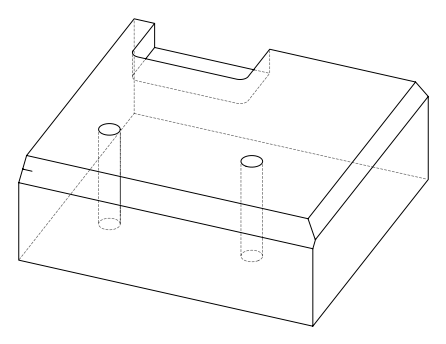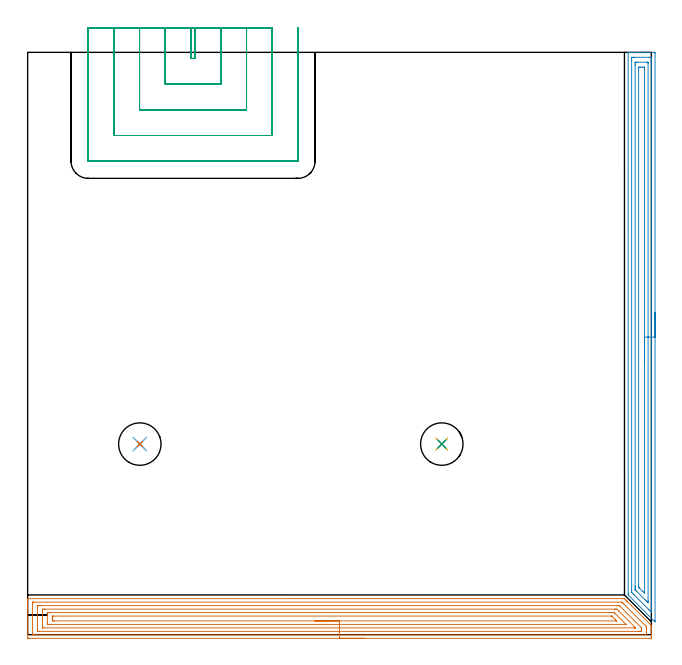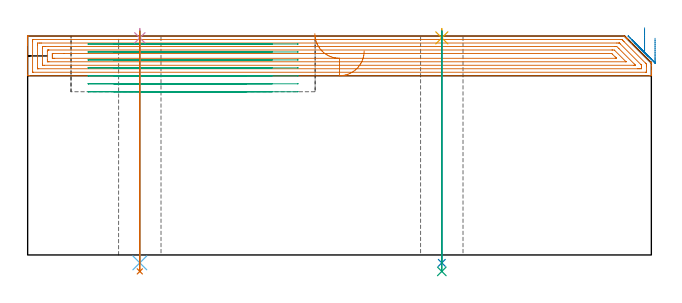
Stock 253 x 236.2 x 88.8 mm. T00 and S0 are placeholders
(PLAN: 9 operations, 6 tool changes, 34.4 min)
(1 AREA_MILL | FG_CHAMFER_SURFACE | UGT0205_001 | 12.27 min | 32796 mm3)
(2 AREA_MILL_1 | FG_CHAMFER_SURFACE_1 | UGT0205_001 | 7.49 min | 13289 mm3)
(3 MILL_SLOT | SLOT_PARTIAL_RECTANGULAR | UGT0201_131 | Follow Part, ap 3.475, ae 75% | 13 min | 113872 mm3)
(4 SPOT_DRILL | STEP1HOLE | NXT0321_9005460120000 | 0.03 min | 5 mm3)
(5 SPOT_DRILL_1 | STEP1HOLE_1 | NXT0321_9005460120000 | 0.03 min | 4 mm3)
(6 DRILL_THROUGH_HOLE_INTO_CENTER | STEP1HOLE | NXT0301_065 | 0.38 min | 6142 mm3)
(7 DRILL_TO_ENLARGE_THROUGH_HOLE | STEP1HOLE | UGT0301_243 | 0.39 min | 14470 mm3)
(8 DRILL_THROUGH_HOLE_INTO_CENTER_1 | STEP1HOLE_1 | NXT0301_065 | 0.38 min | 6143 mm3)
(9 DRILL_TO_ENLARGE_THROUGH_HOLE_1 | STEP1HOLE_1 | UGT0301_243 | 0.39 min | 14469 mm3)
(TOOL UGT0205_001 | Chamfer Mill 20 x 3 x 45 deg. | D20 FL50 Z2)
(TOOL UGT0201_131 | Carbide End Mill 13.9 | D13.9 FL30 Z4)
(TOOL NXT0321_9005460120000 | NC Spot Drill, 142deg, 12mm, Carbide, Uncoated | D12 PA142 FL30 Z2)
(TOOL NXT0301_065 | Carbide Drill 9.4mm [860.1-0940-075A1-MM 2214] | D9.4 PA140 FL98 Z2)
(TOOL UGT0301_243 | Twist Drill 17.2 mm | D17.2 PA118 FL130 Z2)
(OP 1 AREA_MILL)
G17 G21 G94 G90
T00 M6
G54
G17 G0 G90 X136.5 Y-1.5 S1061 M3
G43 Z98.8 H0
Z82.7
G94 G1 X136.462 Z81.828 F250.
X136.348 Z80.964
X136.159 Z80.112
X135.897 Z79.28
X135.563 Z78.474
X135.16 Z77.7
X134.692 Z76.964
X134.16 Z76.272
X133.571 Z75.629
X132.928 Z75.04
X132.236 Z74.509
X131.5 Z74.04
X130.726 Z73.637
X129.92 Z73.303
X129.088 Z73.041
X128.236 Z72.852
X127.372 Z72.738
X126.5 Z72.7
X0.611
X0.235 Y-1.496 Z72.703
X0.01 Y-1.492 Z72.706
X0. Y-1.262 Z72.935
Y10.818 Z85.013
Y11.424 Z85.618
Y11.984 Z86.181
Y12.31 Z86.506
Y12.87 Z87.066
Y13.196 Z87.391
Y13.849 Z88.048
Y14.219 Z88.418
Y14.575 Z88.766
X0.01 Y14.586 Z88.777
X0.087 Y14.593 Z88.789
X0.12 Y14.596 Z88.793
X0.162 Y14.595 Z88.795
X241.675 Y14.6 Z88.8
X242.095 Y14.594 Z88.792
X242.173 Y14.527 Z88.726
X242.619 Y14.082 Z88.279
X242.667 Y14.033 Z88.232
X242.866 Y13.835 Z88.034
X242.914 Y13.787 Z87.984
X242.96 Y13.74 Z87.939
X243.163 Y13.537 Z87.736
X243.21 Y13.492 Z87.689
X243.254 Y13.447 Z87.646
X243.461 Y13.24 Z87.439
X245.013 Y11.688 Z85.887
X252.687 Y4.014 Z78.212
X252.81 Y3.891 Z78.088
X252.984 Y3.714 Z77.912
X252.996 Y3.694 Z77.892
X252.999 Y3.67 Z77.869
X253. Y3.658 Z77.857
Y2.562 Z76.757
Y0.464 Z74.661
Y-0.096 Z74.099
Y-0.702 Z73.493
X252.997 Y-0.982 Z73.213
X252.992 Y-1.491 Z72.705
X252.904 Y-1.493 Z72.703
X252.389 Y-1.5 Z72.7
X126.5
Y-0.086 Z74.114
X2.386
X2.174 Y-0.084 Z74.116
X2.069 Y-0.081 Z74.119
X2.023 Y-0.079 Z74.121
X2.01 Y-0.053 Z74.147
X2.006 Y0.049 Z74.249
X2.001 Y0.296 Z74.496
Y12.31 Z86.51
X2.002 Y12.701 Z86.901
X2.01 Y13.096 Z87.296
X2.022 Y13.174 Z87.374
X2.068 Y13.176 Z87.376
X2.177 Y13.178 Z87.378
X2.396 Y13.18 Z87.38
X240.793 Y13.185 Z87.385
X241.012 Y13.179 Z87.379
X241.072 Y13.167 Z87.367
X241.22 Y13.024 Z87.224
X241.404 Y12.843 Z87.043
X241.675 Y12.575 Z86.775
X241.94 Y12.31 Z86.51
X250.604 Y3.646 Z77.846
X250.797 Y3.448 Z77.648
X250.988 Y3.25 Z77.45
X250.995 Y3.06 Z77.26
X250.999 Y2.562 Z76.762
X251. Y2.169 Z76.369
X250.998 Y0.399 Z74.599
X250.99 Y0.003 Z74.203
X250.98 Y-0.079 Z74.121
X250.934 Y-0.081 Z74.119
X250.824 Y-0.084 Z74.116
X250.604 Y-0.086 Z74.114
X126.5
Y1.328 Z75.528
X4.532 Y1.329 Z75.529
X4.182 Y1.33 Z75.53
X4.066 Y1.332 Z75.532
X4.025 Y1.334 Z75.534
X4.01 Y1.337 Z75.537
X4.007 Y1.375 Z75.575
X4.003 Y1.495 Z75.695
X4.001 Y1.676 Z75.876
X4. Y1.857 Z76.057
Y10.718 Z84.918
X4.003 Y11.424 Z85.624
X4.006 Y11.599 Z85.799
X4.019 Y11.759 Z85.959
X4.182 Y11.761 Z85.961
X4.731 Y11.765 Z85.965
X5.075 Y11.766 Z85.966
X5.623
X238.997 Y11.771 Z85.971
X239.541 Y11.77 Z85.97
X239.89 Y11.767 Z85.967
X240.004 Y11.764 Z85.964
X240.036 Y11.753 Z85.953
X240.068 Y11.725 Z85.925
X240.132 Y11.666 Z85.866
X240.376 Y11.424 Z85.624
X248.818 Y2.982 Z77.182
X248.92 Y2.876 Z77.076
X248.968 Y2.821 Z77.021
X248.99 Y2.793 Z76.993
X248.993 Y2.743 Z76.943
X248.998 Y2.562 Z76.762
X249. Y2.382 Z76.582
X248.997 Y1.676 Z75.876
X248.995 Y1.5 Z75.7
X248.983 Y1.336 Z75.536
X248.818 Y1.334 Z75.534
X248.274 Y1.33 Z75.53
X247.925 Y1.329 Z75.529
X247.382 Y1.328 Z75.528
X126.5
Y2.743 Z76.943
X6.679
X6.097 Y2.745 Z76.945
X6.032 Y2.747 Z76.947
X6.016 Y2.749 Z76.949
X6.01 Y2.761 Z76.961
X6.007 Y2.81 Z77.01
X6.002 Y3.012 Z77.212
X6. Y3.416 Z77.616
Y9.652 Z83.852
X6.004 Y10.079 Z84.279
X6.008 Y10.292 Z84.492
X6.01 Y10.34 Z84.54
X6.055 Y10.345 Z84.545
X6.159 Y10.348 Z84.548
X6.861 Y10.352 Z84.552
X7.048
X238.104 Y10.356 Z84.556
X238.288 Y10.355 Z84.555
X238.997 Y10.348 Z84.548
X239.699 Y9.652 Z83.852
X239.89 Y9.462 Z83.662
X246.139 Y3.211 Z77.411
X246.571 Y2.77 Z76.97
X246.589 Y2.751 Z76.951
X246.579 Y2.749 Z76.949
X246.518 Y2.746 Z76.946
X246.392 Y2.744 Z76.944
X246.139 Y2.743 Z76.943
X245.958
X126.5
Y4.157 Z78.357
X8.646
X8.467 Y4.158 Z78.358
X8.109 Y4.162 Z78.362
X8.015 Y4.164 Z78.364
X8.01 Y4.188 Z78.388
X8.005 Y4.243 Z78.443
X8.002 Y4.335 Z78.535
X8. Y4.976 Z79.176
X8.001 Y8.519 Z82.719
X8.006 Y8.765 Z82.965
X8.01 Y8.919 Z83.119
X8.299 Y8.931 Z83.131
X8.475 Y8.936 Z83.136
X8.646 Y8.937 Z83.137
X237.033 Y8.942 Z83.142
X237.211 Y8.941 Z83.141
X237.932 Y8.936 Z83.136
X238.104 Y8.794 Z82.994
X238.135 Y8.765 Z82.965
X242.567 Y4.335 Z78.535
X242.676 Y4.223 Z78.423
X242.728 Y4.168 Z78.368
X242.733 Y4.16 Z78.36
X242.732 Y4.159 Z78.359
X242.667 Y4.157 Z78.357
X126.5
Y5.571 Z79.771
X10.971 Y5.572 Z79.772
X10.432 Y5.575 Z79.775
X10.072 Y5.578 Z79.778
X10.01 Y5.586 Z79.786
X10.004 Y5.645 Z79.845
X10.001 Y6.107 Z80.307
X10. Y6.535 Z80.735
Y6.993 Z81.193
X10.002 Y7.42 Z81.62
X10.006 Y7.483 Z81.683
X10.01 Y7.514 Z81.714
X10.032 Y7.517 Z81.717
X10.165 Y7.52 Z81.72
X10.432 Y7.523 Z81.723
X14.715 Y7.524 Z81.724
X236.806 Y7.528 Z81.728
X236.874 Y7.527 Z81.727
X236.906 Y7.524 Z81.724
X236.919 Y7.521 Z81.721
X236.953 Y7.49 Z81.69
X237.211 Y7.24 Z81.44
X238.345 Y6.107 Z80.307
X238.583 Y5.868 Z80.068
X238.737 Y5.71 Z79.91
X238.856 Y5.585 Z79.785
X238.859 Y5.576 Z79.776
X238.853 Y5.575 Z79.775
X238.824 Y5.573 Z79.773
X238.643 Y5.572 Z79.772
X126.5 Y5.571 Z79.771
X125.628 Z79.809
X124.764 Z79.923
X123.912 Z80.112
X123.08 Z80.374
X122.274 Z80.708
X121.5 Z81.111
X120.764 Z81.58
X120.072 Z82.111
X119.429 Z82.7
X118.84 Z83.343
X118.308 Z84.035
X117.84 Z84.771
X117.437 Z85.545
X117.103 Z86.351
X116.841 Z87.183
X116.652 Z88.035
X116.538 Z88.9
X116.5 Z89.771
G0 Z98.8
M5
M2
(OP 2 AREA_MILL_1)
G17 G21 G94 G90
T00 M6
G54
G17 G0 G90 X254.5 Y130.7 S1061 M3
G43 Z98.8 H0
Z87.9
G94 G1 Y130.662 Z87.028 F250.
Y130.548 Z86.164
Y130.359 Z85.312
Y130.097 Z84.48
Y129.763 Z83.674
Y129.36 Z82.9
Y128.892 Z82.164
Y128.36 Z81.472
Y127.771 Z80.829
Y127.128 Z80.24
Y126.436 Z79.708
Y125.7 Z79.24
Y124.926 Z78.837
Y124.12 Z78.503
Y123.288 Z78.241
Y122.436 Z78.052
Y121.572 Z77.938
Y120.7 Z77.9
Y5.451
X254.495 Y5.231 Z77.903
X254.493 Y5.218 Z77.905
X254.469 Y5.231 Z77.93
X254.137 Y5.563 Z78.263
X253.94 Y5.758 Z78.456
X243.783 Y15.916 Z88.616
X243.659 Y16.042 Z88.74
X243.607 Y16.099 Z88.792
X243.6 Y16.554 Z88.8
Y236.02
X243.603 Y236.19 Z88.788
X243.644 Y236.194 Z88.747
X244.049 Y236.2 Z88.35
X244.334 Z88.065
X245.049 Z87.346
X246.295 Z86.102
X247.716 Z84.679
X253.94 Z78.457
X254.208 Y236.198 Z78.189
X254.492 Y236.19 Z77.906
X254.499 Y235.905 Z77.899
X254.5 Y120.7 Z77.9
X253.086 Z79.314
Y10.296
X253.084 Y9.402 Z79.316
X253.082 Y9.371 Z79.318
X253.051 Y9.111 Z79.349
X252.751 Y9.402 Z79.649
X252.162 Y9.988 Z80.238
X251.853 Y10.296 Z80.547
X245.938 Y16.212 Z86.462
X245.598 Y16.554 Z86.802
X245.049 Y17.113 Z87.351
X245.018 Y17.448 Z87.382
X245.016 Y17.481 Z87.384
X245.014 Y18.342 Z87.386
Y232.892
X245.016 Y233.786 Z87.384
X245.017 Y233.817 Z87.383
X245.049 Y234.19 Z87.351
X245.528 Y234.198 Z86.872
X245.938 Y234.199 Z86.462
X246.415 Y234.2 Z85.985
X252.162 Y234.199 Z80.238
X252.641 Y234.198 Z79.759
X253.051 Y234.19 Z79.349
X253.083 Y233.786 Z79.317
X253.084 Y233.752 Z79.316
X253.086 Y232.892 Z79.314
Y120.7
X251.672 Z80.728
X251.671 Y13.872 Z80.729
X251.67 Y13.473 Z80.73
X251.666 Y12.978 Z80.734
X251.665 Y12.952 Z80.735
X251.629 Y12.978 Z80.771
X251.273 Y13.328 Z81.127
X250.727 Y13.872 Z81.673
X250.384 Y14.215 Z82.016
X247.151 Y17.448 Z85.249
X246.827 Y17.773 Z85.573
X246.544 Y18.059 Z85.856
X246.474 Y18.133 Z85.926
X246.442 Y18.169 Z85.958
X246.435 Y18.21 Z85.965
X246.433 Y18.342 Z85.967
X246.43 Y18.742 Z85.97
X246.429 Y19.236 Z85.971
X246.428 Y19.637 Z85.972
X246.429 Y231.104 Z85.971
X246.43 Y231.503 Z85.97
X246.433 Y231.998 Z85.967
X246.435 Y232.188 Z85.965
X246.629 Y232.197 Z85.771
X246.827 Y232.198 Z85.573
X247.515 Y232.2 Z84.885
X251.072 Z81.328
X251.273 Y232.199 Z81.127
X251.474 Y232.197 Z80.926
X251.608 Y232.193 Z80.792
X251.654 Y232.19 Z80.746
X251.665 Y232.175 Z80.735
X251.667 Y232.131 Z80.733
X251.669 Y231.998 Z80.731
X251.671 Y231.597 Z80.729
X251.672 Y120.7 Z80.728
X250.257 Z82.143
Y17.576
X250.256 Y17.448 Z82.144
X250.25 Y16.821 Z82.15
X249.602 Y17.448 Z82.798
X248.21 Y18.839 Z84.19
X248.012 Y19.038 Z84.388
X247.914 Y19.14 Z84.486
X247.867 Y19.193 Z84.533
X247.849 Y19.216 Z84.551
X247.848 Y19.236 Z84.552
X247.843 Y20.002 Z84.557
Y20.13
Y229.316
X247.847 Y230.078 Z84.553
X247.849 Y230.183 Z84.551
X247.946 Y230.19 Z84.454
X248.166 Y230.194 Z84.234
X248.605 Y230.2 Z83.795
X249.495 Z82.905
X249.938 Y230.195 Z82.462
X250.154 Y230.19 Z82.246
X250.25 Y230.185 Z82.15
X250.257 Y229.316 Z82.143
Y120.7
Y119.828 Z82.181
Y118.964 Z82.295
Y118.112 Z82.483
Y117.28 Z82.746
Y116.474 Z83.08
Y115.7 Z83.482
Y114.964 Z83.951
Y114.272 Z84.482
Y113.629 Z85.072
Y113.04 Z85.715
Y112.508 Z86.407
Y112.04 Z87.143
Y111.637 Z87.916
Y111.303 Z88.722
Y111.041 Z89.554
Y110.852 Z90.406
Y110.738 Z91.271
Y110.7 Z92.143
G0 Z98.8
M5
M2
(OP 3 MILL_SLOT)
G17 G21 G94 G90
T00 M6
G54
G17 G0 G90 X66.25 Y246.15 S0 M3
G43 Z98.8 H0
Z85.571
G94 G1 Y243.15 F250.
Y233.75 F500.
X67.95
Y243.15
Y246.15 F250.
X55.825
Y243.15
Y223.325 F500.
X78.375
Y243.15
Y246.15 F250.
X45.4
Y243.15
Y212.9 F500.
X88.8
Y243.15
Y246.15 F250.
X34.975
Y243.15
Y202.475 F500.
X99.225
Y243.15
Y246.15 F250.
X24.55
Y243.15
Y192.1 F500.
X24.548 Y192.07
X24.57 Y192.048
X24.6 Y192.05
X109.6
X109.63 Y192.048
X109.652 Y192.07
X109.65 Y192.1
Y243.15
Y246.15 F250.
G0 X66.25 Z82.343
G1 Y243.15
Y233.75 F500.
X67.95
Y243.15
Y246.15 F250.
X55.825
Y243.15
Y223.325 F500.
X78.375
Y243.15
Y246.15 F250.
X45.4
Y243.15
Y212.9 F500.
X88.8
Y243.15
Y246.15 F250.
X34.975
Y243.15
Y202.475 F500.
X99.225
Y243.15
Y246.15 F250.
X24.55
Y243.15
Y192.1 F500.
X24.548 Y192.07
X24.57 Y192.048
X24.6 Y192.05
X109.6
X109.63 Y192.048
X109.652 Y192.07
X109.65 Y192.1
Y243.15
Y246.15 F250.
G0 X66.25 Z79.114
G1 Y243.15
Y233.75 F500.
X67.95
Y243.15
Y246.15 F250.
X55.825
Y243.15
Y223.325 F500.
X78.375
Y243.15
Y246.15 F250.
X45.4
Y243.15
Y212.9 F500.
X88.8
Y243.15
Y246.15 F250.
X34.975
Y243.15
Y202.475 F500.
X99.225
Y243.15
Y246.15 F250.
X24.55
Y243.15
Y192.1 F500.
X24.548 Y192.07
X24.57 Y192.048
X24.6 Y192.05
X109.6
X109.63 Y192.048
X109.652 Y192.07
X109.65 Y192.1
Y243.15
Y246.15 F250.
G0 X66.25 Z75.886
G1 Y243.15
Y233.75 F500.
X67.95
Y243.15
Y246.15 F250.
X55.825
Y243.15
Y223.325 F500.
X78.375
Y243.15
Y246.15 F250.
X45.4
Y243.15
Y212.9 F500.
X88.8
Y243.15
Y246.15 F250.
X34.975
Y243.15
Y202.475 F500.
X99.225
Y243.15
Y246.15 F250.
X24.55
Y243.15
Y192.1 F500.
X24.548 Y192.07
X24.57 Y192.048
X24.6 Y192.05
X109.6
X109.63 Y192.048
X109.652 Y192.07
X109.65 Y192.1
Y243.15
Y246.15 F250.
G0 X66.25 Z72.657
G1 Y243.15
Y233.75 F500.
X67.95
Y243.15
Y246.15 F250.
X55.825
Y243.15
Y223.325 F500.
X78.375
Y243.15
Y246.15 F250.
X45.4
Y243.15
Y212.9 F500.
X88.8
Y243.15
Y246.15 F250.
X34.975
Y243.15
Y202.475 F500.
X99.225
Y243.15
Y246.15 F250.
X24.55
Y243.15
Y192.1 F500.
X24.548 Y192.07
X24.57 Y192.048
X24.6 Y192.05
X109.6
X109.63 Y192.048
X109.652 Y192.07
X109.65 Y192.1
Y243.15
Y246.15 F250.
G0 X66.25 Z69.429
G1 Y243.15
Y233.75 F500.
X67.95
Y243.15
Y246.15 F250.
X55.825
Y243.15
Y223.325 F500.
X78.375
Y243.15
Y246.15 F250.
X45.4
Y243.15
Y212.9 F500.
X88.8
Y243.15
Y246.15 F250.
X34.975
Y243.15
Y202.475 F500.
X99.225
Y243.15
Y246.15 F250.
X24.55
Y243.15
Y192.1 F500.
X24.548 Y192.07
X24.57 Y192.048
X24.6 Y192.05
X109.6
X109.63 Y192.048
X109.652 Y192.07
X109.65 Y192.1
Y243.15
Y246.15 F250.
G0 X66.25 Z66.2
G1 Y243.15
Y233.75 F500.
X67.95
Y243.15
Y246.15 F250.
X55.825
Y243.15
Y223.325 F500.
X78.375
Y243.15
Y246.15 F250.
X45.4
Y243.15
Y212.9 F500.
X88.8
Y243.15
Y246.15 F250.
X34.975
Y243.15
Y202.475 F500.
X99.225
Y243.15
Y246.15 F250.
X24.55
Y243.15
Y192.1 F500.
X24.548 Y192.07
X24.57 Y192.048
X24.6 Y192.05
X109.6
X109.63 Y192.048
X109.652 Y192.07
X109.65 Y192.1
Y243.15
Y246.15 F250.
G0 Z98.8
M5
M2
(OP 4 SPOT_DRILL)
G17 G21 G94 G90
T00 M6
G54
G17 G0 G90 X45.5 Y77.3 S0 M3
G43 Z98.8 H0
G94 G81 G98 Z88.06 F250. R91.8
G80
M5
M2
(OP 5 SPOT_DRILL_1)
G17 G21 G94 G90
T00 M6
G54
G17 G0 G90 X168. Y77.3 S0 M3
G43 Z98.8 H0
G94 G81 G98 Z88.06 F250. R91.8
G80
M5
M2
(OP 6 DRILL_THROUGH_HOLE_INTO_CENTER)
G17 G21 G94 G90
T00 M6
G54
G17 G0 G90 X45.5 Y77.3 S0 M3
G43 Z98.8 H1
G94 G73 G98 Z-3.211 F250. Q9.201 R90.8
G80
M5
M2
(OP 7 DRILL_TO_ENLARGE_THROUGH_HOLE)
G17 G21 G94 G90
T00 M6
G54
G17 G0 G90 X45.5 Y77.3 S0 M3
G43 Z98.8 H0
G94 G73 G98 Z-6.667 F250. Q15.911 R90.8
G80
M5
M2
(OP 8 DRILL_THROUGH_HOLE_INTO_CENTER_1)
G17 G21 G94 G90
T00 M6
G54
G17 G0 G90 X168. Y77.3 S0 M3
G43 Z98.8 H1
G94 G73 G98 Z-3.211 F250. Q9.201 R90.8
G80
M5
M2
(OP 9 DRILL_TO_ENLARGE_THROUGH_HOLE_1)
G17 G21 G94 G90
T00 M6
G54
G17 G0 G90 X168. Y77.3 S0 M3
G43 Z98.8 H0
G94 G73 G98 Z-6.667 F250. Q15.911 R90.8
G80
M5
M2
